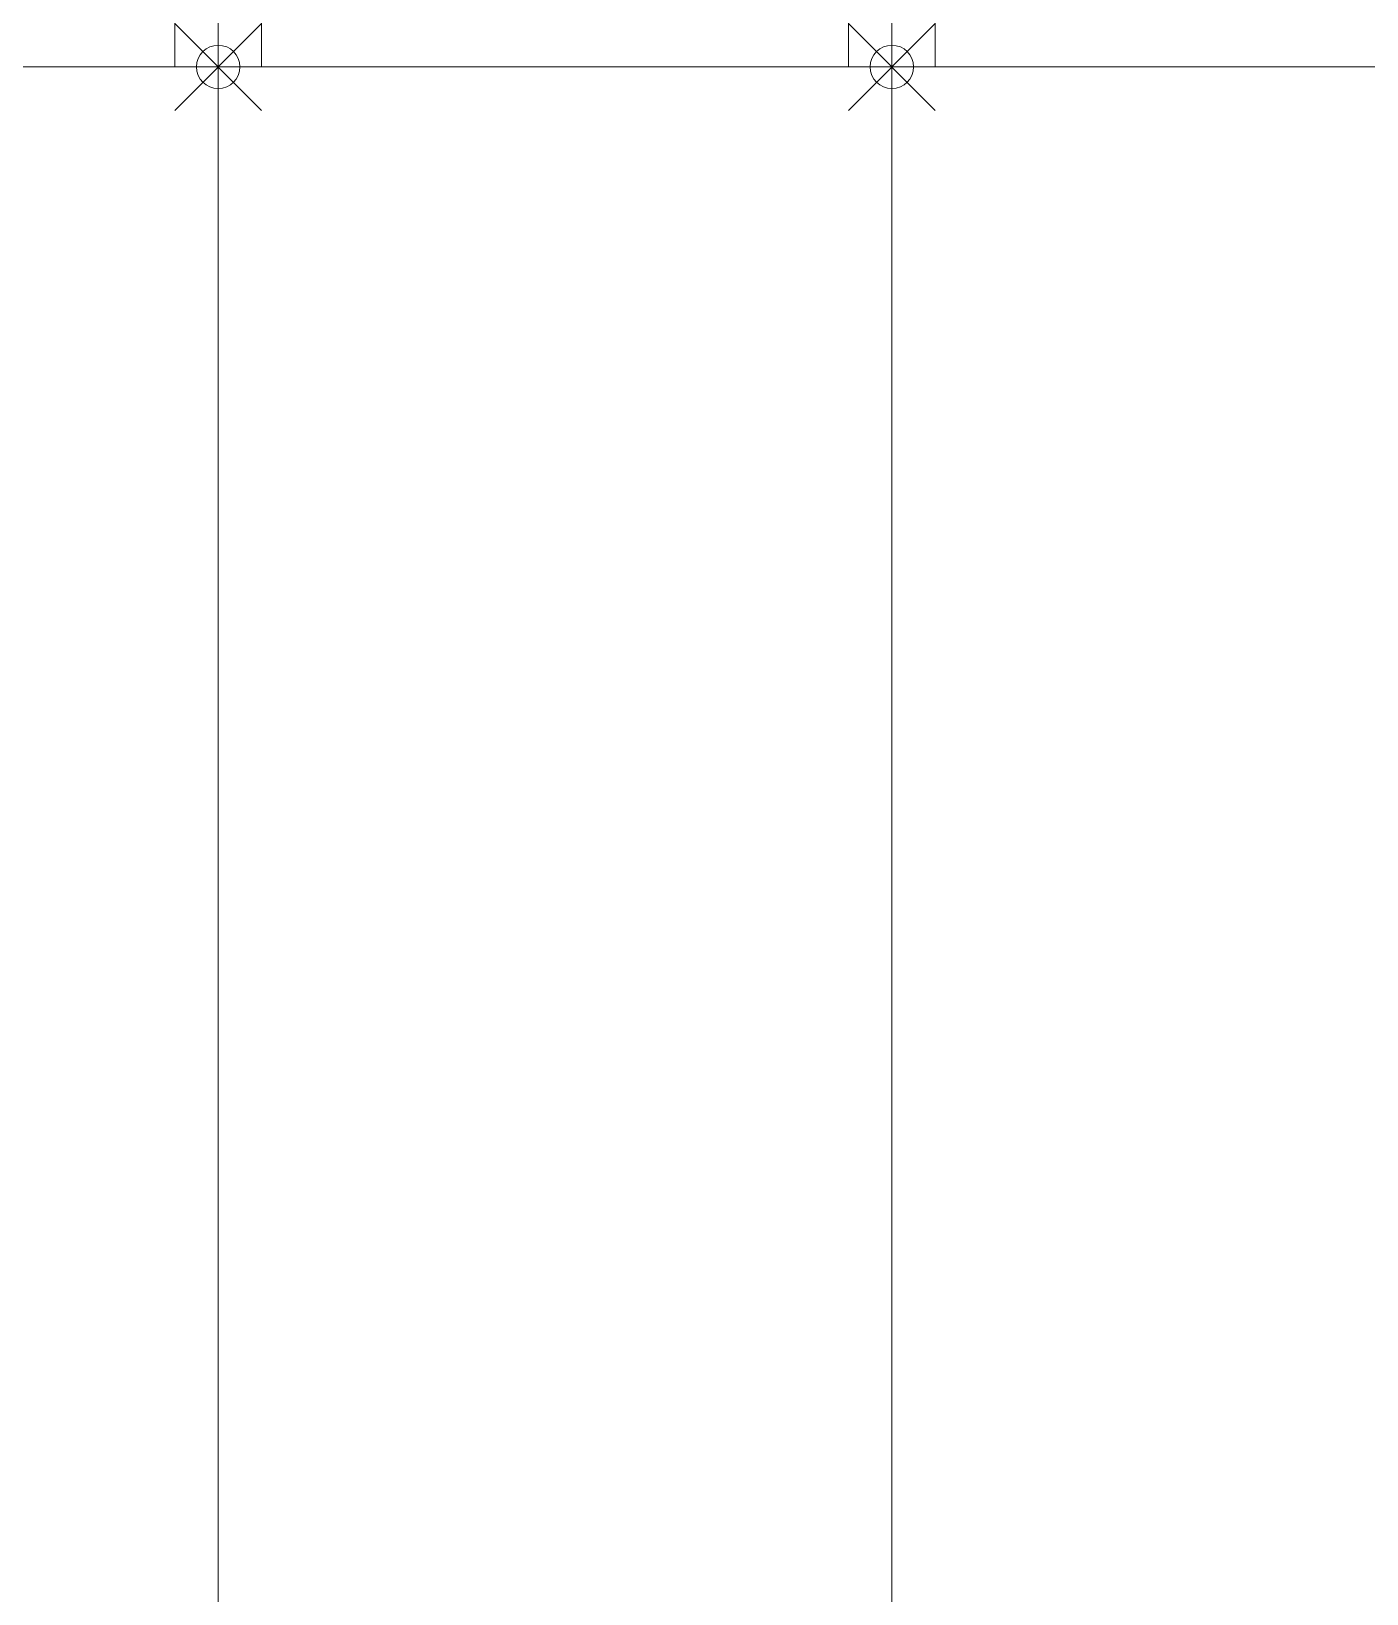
# Model space of a CAD drawing. Extents: x -3873 to 164127, y 7129 to 96529.
# Drawn here: x 73980 to 74749, y 68030 to 68930 of the extents above; entities that cross this region are included whole.
import ezdxf

# ---------------------------------------------------------------- set-up
doc = ezdxf.new("R2010")
doc.units = 0
doc.header["$PDMODE"] = 35
doc.header["$PDSIZE"] = 25
doc.layers.get('0').update_dxf_attribs({"linetype": 'CONTINUOUS'})
doc.layers.add('LAYOUT Kromeka', color=1, linetype='CONTINUOUS', lineweight=5)

# ---------------------------------------------------------------- blocks, each defined once
blk = doc.blocks.new('*U257')
at = {"ltscale": 10}
for p, q in [((194, 219), (500, 219)), ((500, 219), (500, 169)), ((500, 169), (192.76, 169)), ((0, -32), (0, 32)), ((0, 32), (218, 32)), ((218, 32), (218, -32)), ((218, -32), (0, -32)), ((500, -169), (195.24, -169)), ((500, -219), (500, -169)), ((194, -219), (500, -219))]:
    blk.add_line(p, q, dxfattribs=at)
blk.add_lwpolyline([(500, 194), (194, 194, 1), (194, -194), (500, -194)], format="xyb", dxfattribs=at)
for radius, start, end in [(219, 89.99999, 269.98424), (169, 90.41888, 169.08553), (189.6, 296.95659, 63.04345), (169, 190.91452, 270.42014)]:
    blk.add_arc((194, 0), radius, start, end, dxfattribs=at)
at = {"color": 5, "ltscale": 10}
for p in [(500, 194), (0, 0), (500, -194)]:
    blk.add_point(p, dxfattribs=at)

msp = doc.modelspace()

# ---------------------------------------------------------------- linework, layer by layer
at = {"layer": 'LAYOUT Kromeka', "color": 4, "ltscale": 20}
msp.add_line((75066.83, 68909.02), (69966.83, 68909.02), dxfattribs=at)
at = {"layer": 'LAYOUT Kromeka', "ltscale": 20}
for p, q in [((74087.5, 68909.02), (74087.5, 40530.01)), ((74475.5, 68909.02), (74475.5, 40530.01))]:
    msp.add_line(p, q, dxfattribs=at)

# ---------------------------------------------------------------- block references
at = {"layer": 'LAYOUT Kromeka', "ltscale": 20, "xscale": -1, "rotation": 90}
msp.add_blockref('*U257', (74281.5, 69409.02), dxfattribs=at)

doc.saveas('drawing.dxf')
